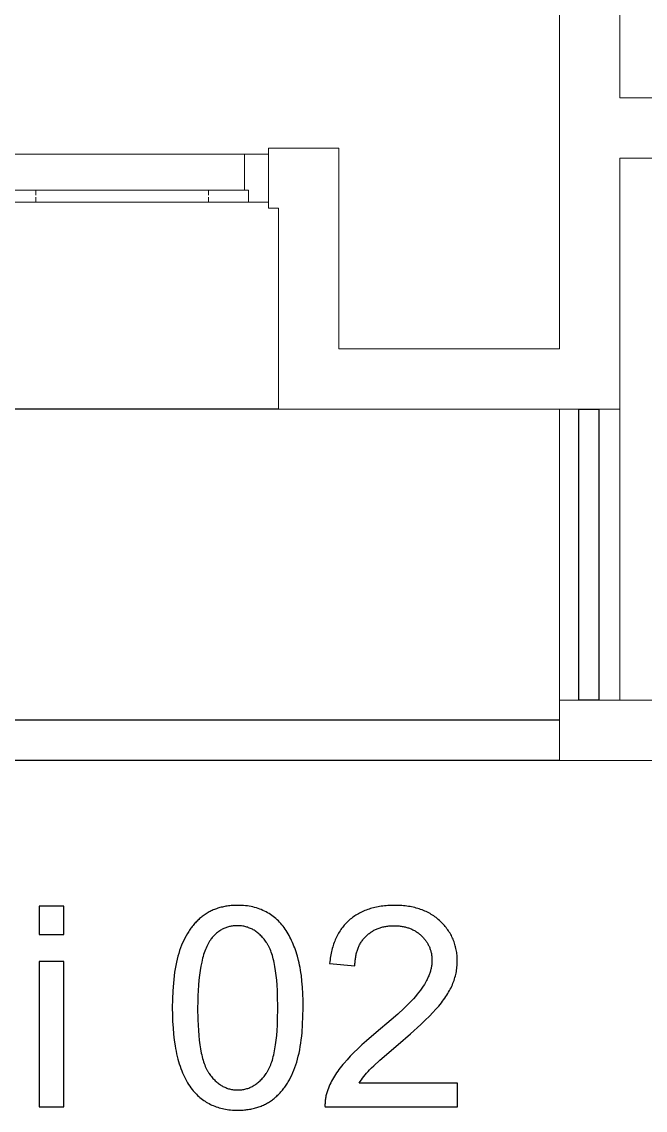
# Model space of a CAD drawing. Header units: metres. Extents: x 0 to 2861, y -1 to 1496.
# Drawn here: x 20.035 to 21.588, y 20.9 to 23.611 of the extents above; entities that cross this region are included whole.
import ezdxf

# ---------------------------------------------------------------- set-up
doc = ezdxf.new("R2010")
doc.units = ezdxf.units.M
doc.layers.add('ARS-KUSEN', color=25, linetype='Continuous', lineweight=9)
doc.layers.add('ARS_DINDING', color=1, linetype='Continuous', lineweight=15)
doc.layers.add('ARS-LANTAI', color=2, linetype='Continuous')
doc.layers.add('Default', color=18, linetype='Continuous')

msp = doc.modelspace()

# ---------------------------------------------------------------- linework, layer by layer
at = {"layer": 'ARS-KUSEN'}
for points in [[(20.6498, 23.2815), (19.2498, 23.2815), (19.2498, 23.1615), (20.6498, 23.1615)], [(20.6498, 23.1615), (20.5998, 23.1615), (20.5998, 23.1915), (20.5898, 23.1915), (20.5898, 23.2815), (20.6498, 23.2815)]]:
    msp.add_lwpolyline(points, close=True, dxfattribs=at)
for points in [[(20.0698, 23.174), (20.0698, 23.1615), (19.9698, 23.1615), (19.9698, 23.1915), (20.0698, 23.1915), (20.0698, 23.179)], [(20.0698, 23.179), (20.0698, 23.1915), (20.4998, 23.1915), (20.4998, 23.179)], [(20.4998, 23.174), (20.4998, 23.1615), (20.5998, 23.1615), (20.5998, 23.1915), (20.4998, 23.1915), (20.4998, 23.179)], [(20.4998, 23.174), (20.4998, 23.1615), (20.0698, 23.1615), (20.0698, 23.174)]]:
    msp.add_lwpolyline(points, dxfattribs=at)
at = {"layer": 'ARS-LANTAI'}
for points in [[(20.6748, 22.6465), (19.2248, 22.6465)], [(21.4224, 22.6465), (21.4724, 22.6465)], [(21.4224, 21.9215), (21.4224, 22.6465)], [(21.4724, 22.6465), (21.4724, 21.9215)], [(21.4724, 21.9215), (21.4224, 21.9215)], [(21.3748, 21.8715), (18.4748, 21.8715)], [(21.3748, 21.7715), (18.3748, 21.7715)]]:
    msp.add_lwpolyline(points, dxfattribs=at)
at = {"layer": 'ARS_DINDING', "color": 251}
for points in [[(21.3748, 22.7965), (21.3748, 25.8015), (21.5248, 25.8015), (21.5248, 23.4215)], [(21.3748, 23.4215), (21.3748, 23.2715)], [(21.5248, 23.2715), (22.4398, 23.2715), (22.4398, 23.4215), (21.5248, 23.4215)], [(20.8248, 22.7965), (20.8248, 23.2965), (20.6498, 23.2965), (20.6498, 23.1465), (20.6748, 23.1465)], [(20.6748, 22.7965), (20.6748, 22.6465), (21.5248, 22.6465), (21.5248, 23.2715)], [(20.8248, 22.6465), (20.6748, 22.6465), (20.6748, 23.1465)], [(21.3748, 22.7965), (20.8248, 22.7965)]]:
    msp.add_lwpolyline(points, dxfattribs=at)
for points in [[(21.5248, 21.9215), (21.5248, 22.6465), (21.3748, 22.6465), (21.3748, 21.9215)], [(21.3748, 21.7715), (22.1248, 21.7715), (22.1248, 21.9215), (21.3748, 21.9215)]]:
    msp.add_lwpolyline(points, close=True, dxfattribs=at)
at = {"layer": 'Default'}
for points in [[(20.1397, 21.4084), (20.0784, 21.4084)], [(20.0784, 21.4084), (20.0784, 21.3378)], [(20.1397, 21.3378), (20.1397, 21.4084)], [(20.8756, 20.9677), (20.8782, 20.9718), (20.881, 20.976), (20.884, 20.9802), (20.8871, 20.9843), (20.8905, 20.9885), (20.894, 20.9926), (20.8976, 20.9968), (20.9015, 21.0009), (20.9036, 21.0031), (20.906, 21.0055), (20.9118, 21.011), (20.927, 21.0249), (20.9724, 21.0638), (21.0031, 21.0902), (21.0291, 21.1137), (21.0403, 21.1243), (21.0504, 21.1342), (21.0592, 21.1433), (21.0669, 21.1517), (21.0738, 21.1597), (21.0802, 21.1675), (21.0831, 21.1714), (21.086, 21.1753), (21.0887, 21.1792), (21.0913, 21.183), (21.0938, 21.1868), (21.0962, 21.1906), (21.0984, 21.1943), (21.1005, 21.198), (21.1025, 21.2018), (21.1043, 21.2054), (21.1061, 21.2091), (21.1077, 21.2127), (21.1092, 21.2163), (21.1105, 21.22), (21.1118, 21.2236), (21.113, 21.2273), (21.1141, 21.2309), (21.1151, 21.2346), (21.1161, 21.2383), (21.1169, 21.2419), (21.1176, 21.2456), (21.1182, 21.2493), (21.1187, 21.253), (21.1192, 21.2568), (21.1195, 21.2605), (21.1197, 21.2642), (21.1199, 21.2679), (21.1199, 21.2717), (21.1199, 21.2754), (21.1198, 21.279), (21.1196, 21.2826), (21.1193, 21.2861), (21.1189, 21.2896), (21.1185, 21.2931), (21.1179, 21.2966), (21.1173, 21.3), (21.1166, 21.3033), (21.1158, 21.3067), (21.115, 21.31), (21.114, 21.3132), (21.113, 21.3164), (21.1119, 21.3196), (21.1107, 21.3228), (21.1095, 21.3259), (21.1081, 21.3289), (21.1067, 21.332), (21.1052, 21.335), (21.1036, 21.3379), (21.1019, 21.3409), (21.1001, 21.3437), (21.0983, 21.3466), (21.0964, 21.3494), (21.0943, 21.3522), (21.0923, 21.3549), (21.0901, 21.3576), (21.0878, 21.3603), (21.0855, 21.3629), (21.0831, 21.3655), (21.0806, 21.368), (21.078, 21.3705), (21.0754, 21.373), (21.0727, 21.3754), (21.0699, 21.3777), (21.0671, 21.3799), (21.0642, 21.382), (21.0612, 21.3841), (21.0582, 21.3861), (21.0552, 21.388), (21.0521, 21.3898), (21.0489, 21.3916), (21.0456, 21.3932), (21.0424, 21.3948), (21.039, 21.3963), (21.0356, 21.3978), (21.0321, 21.3992), (21.0286, 21.4004), (21.025, 21.4016), (21.0214, 21.4028), (21.0177, 21.4038), (21.0139, 21.4048), (21.0101, 21.4057), (21.0062, 21.4065), (21.0023, 21.4073), (20.9983, 21.4079), (20.9942, 21.4085), (20.9901, 21.409), (20.9859, 21.4094), (20.9817, 21.4098), (20.9774, 21.4101), (20.973, 21.4102), (20.9686, 21.4104), (20.9642, 21.4104), (20.9554, 21.4103), (20.9511, 21.4101), (20.9468, 21.4098), (20.9426, 21.4095), (20.9385, 21.4091), (20.9344, 21.4086), (20.9304, 21.4081), (20.9264, 21.4075), (20.9225, 21.4068), (20.9186, 21.406), (20.9148, 21.4052), (20.9111, 21.4043), (20.9074, 21.4033), (20.9038, 21.4023), (20.9002, 21.4012), (20.8967, 21.4), (20.8932, 21.3987), (20.8898, 21.3974), (20.8865, 21.396), (20.8832, 21.3945), (20.8799, 21.3929), (20.8767, 21.3913), (20.8736, 21.3896), (20.8706, 21.3878), (20.8675, 21.386), (20.8646, 21.3841), (20.8617, 21.3821), (20.8589, 21.38), (20.8561, 21.3779), (20.8533, 21.3757), (20.8507, 21.3734), (20.8481, 21.3711), (20.8455, 21.3687), (20.8431, 21.3662), (20.8407, 21.3637), (20.8383, 21.361), (20.8361, 21.3584), (20.8339, 21.3556), (20.8318, 21.3528), (20.8297, 21.35), (20.8278, 21.347), (20.8259, 21.344), (20.824, 21.341), (20.8222, 21.3378), (20.8205, 21.3346), (20.8189, 21.3314), (20.8174, 21.3281), (20.8159, 21.3247), (20.8145, 21.3212), (20.8131, 21.3177), (20.8118, 21.3141), (20.8106, 21.3104), (20.8095, 21.3067), (20.8084, 21.3029), (20.8074, 21.2991), (20.8065, 21.2952), (20.8056, 21.2912), (20.8048, 21.2871), (20.8041, 21.283), (20.8035, 21.2788), (20.8029, 21.2746), (20.8024, 21.2703), (20.8019, 21.2659)], [(20.0784, 21.3378), (20.1397, 21.3378)], [(20.865, 21.2594), (20.865, 21.2623), (20.8651, 21.2652), (20.8653, 21.2681), (20.8655, 21.2709), (20.8657, 21.2736), (20.866, 21.2763), (20.8664, 21.279), (20.8668, 21.2817), (20.8673, 21.2843), (20.8678, 21.2868), (20.8683, 21.2893), (20.8689, 21.2918), (20.8696, 21.2943), (20.8703, 21.2967), (20.8711, 21.299), (20.8719, 21.3013), (20.8728, 21.3036), (20.8737, 21.3059), (20.8747, 21.3081), (20.8757, 21.3102), (20.8767, 21.3123), (20.8779, 21.3144), (20.879, 21.3165), (20.8803, 21.3185), (20.8815, 21.3204), (20.8829, 21.3223), (20.8843, 21.3242), (20.8857, 21.3261), (20.8872, 21.3279), (20.8887, 21.3296), (20.8903, 21.3314), (20.8919, 21.333), (20.8936, 21.3347), (20.8953, 21.3363), (20.8971, 21.3378), (20.8988, 21.3393), (20.9007, 21.3407), (20.9025, 21.3421), (20.9044, 21.3434), (20.9063, 21.3447), (20.9083, 21.3459), (20.9103, 21.3471), (20.9123, 21.3482), (20.9144, 21.3492), (20.9164, 21.3502), (20.9186, 21.3512), (20.9207, 21.3521), (20.9229, 21.353), (20.9252, 21.3538), (20.9274, 21.3545), (20.9297, 21.3552), (20.9321, 21.3559), (20.9344, 21.3565), (20.9369, 21.357), (20.9393, 21.3575), (20.9418, 21.358), (20.9443, 21.3583), (20.9468, 21.3587), (20.9494, 21.359), (20.952, 21.3592), (20.9547, 21.3594), (20.9573, 21.3595), (20.9601, 21.3596), (20.9628, 21.3596), (20.9654, 21.3596), (20.968, 21.3595), (20.9705, 21.3594), (20.973, 21.3592), (20.9755, 21.359), (20.978, 21.3587), (20.9804, 21.3584), (20.9828, 21.3581), (20.9851, 21.3576), (20.9875, 21.3572), (20.9898, 21.3567), (20.992, 21.3561), (20.9943, 21.3555), (20.9965, 21.3548), (20.9986, 21.3541), (21.0008, 21.3534), (21.0029, 21.3526), (21.005, 21.3517), (21.007, 21.3508), (21.009, 21.3498), (21.011, 21.3488), (21.013, 21.3478), (21.0149, 21.3467), (21.0168, 21.3455), (21.0186, 21.3443), (21.0205, 21.3431), (21.0223, 21.3418), (21.024, 21.3404), (21.0258, 21.339), (21.0275, 21.3376), (21.0292, 21.3361), (21.0308, 21.3346), (21.0324, 21.333), (21.034, 21.3314), (21.0355, 21.3298), (21.0369, 21.3281), (21.0383, 21.3265), (21.0397, 21.3248), (21.041, 21.3231), (21.0422, 21.3213), (21.0434, 21.3196), (21.0446, 21.3178), (21.0457, 21.316), (21.0467, 21.3142), (21.0477, 21.3123), (21.0486, 21.3105), (21.0495, 21.3086), (21.0504, 21.3067), (21.0512, 21.3047), (21.0519, 21.3028), (21.0526, 21.3008), (21.0532, 21.2988), (21.0538, 21.2968), (21.0543, 21.2947), (21.0548, 21.2927), (21.0553, 21.2906), (21.0556, 21.2885), (21.056, 21.2863), (21.0562, 21.2842), (21.0565, 21.282), (21.0567, 21.2798), (21.0568, 21.2776), (21.0569, 21.2753), (21.0569, 21.2731), (21.0569, 21.2709), (21.0568, 21.2687), (21.0566, 21.2665), (21.0564, 21.2643), (21.0562, 21.2621), (21.0559, 21.2599), (21.0555, 21.2576), (21.0551, 21.2554), (21.0546, 21.2532), (21.0541, 21.2509), (21.0535, 21.2486), (21.0529, 21.2464), (21.0522, 21.2441), (21.0514, 21.2418), (21.0506, 21.2395), (21.0497, 21.2372), (21.0488, 21.2349), (21.0478, 21.2326), (21.0468, 21.2303), (21.0457, 21.2279), (21.0446, 21.2256), (21.0433, 21.2232), (21.0408, 21.2185), (21.038, 21.2137), (21.035, 21.2089), (21.0317, 21.2041), (21.0283, 21.1993), (21.0245, 21.1943), (21.0203, 21.1891), (21.0157, 21.1836), (21.0106, 21.178), (21.0052, 21.1722), (20.9994, 21.1661), (20.9864, 21.1533), (20.9718, 21.1396), (20.9556, 21.1251), (20.9182, 21.0934), (20.8935, 21.0726), (20.8823, 21.0627), (20.8719, 21.053), (20.8622, 21.0437), (20.8533, 21.0348), (20.8452, 21.0261), (20.8379, 21.0178), (20.8345, 21.0137), (20.8312, 21.0096), (20.828, 21.0055), (20.825, 21.0013), (20.822, 20.9972), (20.8192, 20.9931), (20.8165, 20.9889), (20.8139, 20.9848), (20.8114, 20.9806), (20.8091, 20.9765), (20.8069, 20.9723), (20.8048, 20.9681), (20.8028, 20.9639), (20.8009, 20.9597), (20.7991, 20.9555), (20.7975, 20.9513), (20.7966, 20.9487), (20.7957, 20.9462), (20.7949, 20.9436), (20.7941, 20.941), (20.7934, 20.9384), (20.7928, 20.9357), (20.7923, 20.9331), (20.7918, 20.9304), (20.7914, 20.9278), (20.791, 20.9251), (20.7908, 20.9224), (20.7905, 20.9197), (20.7904, 20.9169), (20.7903, 20.9142), (20.7903, 20.9115), (20.7904, 20.9087)], [(20.1397, 21.2707), (20.0784, 21.2707)], [(20.0784, 21.2707), (20.0784, 20.9087)], [(20.1397, 20.9087), (20.1397, 21.2707)], [(20.8019, 21.2659), (20.865, 21.2594)], [(21.1206, 20.9677), (20.8756, 20.9677)], [(21.1206, 20.9087), (21.1206, 20.9677)], [(20.0784, 20.9087), (20.1397, 20.9087)], [(20.7904, 20.9087), (21.1206, 20.9087)]]:
    msp.add_lwpolyline(points, dxfattribs=at)
for points in [[(20.41, 21.1551), (20.4102, 21.1378), (20.4108, 21.1212), (20.4117, 21.1051), (20.4131, 21.0896), (20.4148, 21.0748), (20.4169, 21.0606), (20.4181, 21.0537), (20.4194, 21.047), (20.4208, 21.0404), (20.4223, 21.034), (20.4239, 21.0277), (20.4256, 21.0216), (20.4274, 21.0156), (20.4293, 21.0098), (20.4313, 21.0041), (20.4333, 20.9986), (20.4355, 20.9933), (20.4378, 20.9881), (20.4401, 20.983), (20.4426, 20.9781), (20.4452, 20.9734), (20.4478, 20.9688), (20.4506, 20.9644), (20.4534, 20.9601), (20.4564, 20.956), (20.4594, 20.952), (20.462, 20.9488), (20.4647, 20.9457), (20.4674, 20.9427), (20.4702, 20.9398), (20.473, 20.9371), (20.476, 20.9344), (20.4789, 20.9318), (20.482, 20.9293), (20.4851, 20.9269), (20.4882, 20.9247), (20.4914, 20.9225), (20.4947, 20.9204), (20.498, 20.9184), (20.5014, 20.9166), (20.5049, 20.9148), (20.5084, 20.9131), (20.512, 20.9116), (20.5156, 20.9101), (20.5193, 20.9087), (20.5231, 20.9075), (20.5269, 20.9063), (20.5308, 20.9052), (20.5347, 20.9043), (20.5387, 20.9034), (20.5428, 20.9027), (20.5469, 20.902), (20.5511, 20.9014), (20.5553, 20.901), (20.5596, 20.9006), (20.564, 20.9004), (20.5684, 20.9002), (20.5729, 20.9002), (20.5797, 20.9003), (20.583, 20.9004), (20.5863, 20.9006), (20.5896, 20.9009), (20.5928, 20.9012), (20.596, 20.9016), (20.5992, 20.902), (20.6023, 20.9025), (20.6054, 20.9031), (20.6084, 20.9037), (20.6114, 20.9043), (20.6144, 20.905), (20.6173, 20.9058), (20.6202, 20.9067), (20.623, 20.9076), (20.6259, 20.9085), (20.6286, 20.9095), (20.6314, 20.9106), (20.6341, 20.9117), (20.6368, 20.9129), (20.6394, 20.9141), (20.642, 20.9154), (20.6446, 20.9168), (20.6471, 20.9182), (20.6496, 20.9196), (20.652, 20.9212), (20.6544, 20.9228), (20.6568, 20.9244), (20.6592, 20.9261), (20.6615, 20.9278), (20.6637, 20.9297), (20.666, 20.9315), (20.6682, 20.9334), (20.6703, 20.9354), (20.6724, 20.9374), (20.6745, 20.9395), (20.6766, 20.9416), (20.6786, 20.9437), (20.6806, 20.9459), (20.6825, 20.9482), (20.6845, 20.9505), (20.6863, 20.9528), (20.6882, 20.9552), (20.69, 20.9577), (20.6918, 20.9602), (20.6935, 20.9627), (20.6952, 20.9653), (20.6969, 20.9679), (20.6985, 20.9706), (20.7017, 20.9761), (20.7047, 20.9818), (20.7076, 20.9877), (20.7104, 20.9938), (20.713, 21), (20.7154, 21.0065), (20.7178, 21.0132), (20.7199, 21.0201), (20.722, 21.0272), (20.7239, 21.0346), (20.7257, 21.0423), (20.7273, 21.0502), (20.7288, 21.0585), (20.7301, 21.0669), (20.7313, 21.0757), (20.7324, 21.0847), (20.7333, 21.0939), (20.7347, 21.1133), (20.7355, 21.1337), (20.7358, 21.1551), (20.7356, 21.1732), (20.7351, 21.1904), (20.7342, 21.2066), (20.733, 21.2218), (20.7314, 21.2361), (20.7305, 21.2429), (20.7295, 21.2494), (20.7284, 21.2557), (20.7272, 21.2618), (20.7259, 21.2676), (20.7246, 21.2732), (20.7216, 21.284), (20.7201, 21.2892), (20.7184, 21.2943), (20.7167, 21.2993), (20.7149, 21.3042), (20.7131, 21.309), (20.7112, 21.3137), (20.7092, 21.3183), (20.7072, 21.3228), (20.7051, 21.3272), (20.7029, 21.3314), (20.7007, 21.3356), (20.6984, 21.3397), (20.696, 21.3437), (20.6936, 21.3475), (20.691, 21.3513), (20.6884, 21.3549), (20.6858, 21.3585), (20.683, 21.3619), (20.6802, 21.3652), (20.6772, 21.3684), (20.6742, 21.3715), (20.6711, 21.3744), (20.668, 21.3773), (20.6647, 21.3801), (20.6614, 21.3827), (20.658, 21.3852), (20.6545, 21.3876), (20.6509, 21.3899), (20.6472, 21.3921), (20.6435, 21.3942), (20.6396, 21.3962), (20.6357, 21.398), (20.6317, 21.3997), (20.6277, 21.4013), (20.6235, 21.4028), (20.6193, 21.4041), (20.615, 21.4053), (20.6106, 21.4064), (20.6062, 21.4073), (20.6017, 21.4081), (20.5971, 21.4088), (20.5924, 21.4094), (20.5876, 21.4098), (20.5828, 21.4102), (20.5779, 21.4103), (20.5729, 21.4104), (20.5662, 21.4103), (20.5628, 21.4101), (20.5596, 21.4099), (20.5563, 21.4097), (20.5531, 21.4094), (20.5499, 21.409), (20.5468, 21.4086), (20.5437, 21.4081), (20.5406, 21.4075), (20.5376, 21.4069), (20.5346, 21.4063), (20.5317, 21.4056), (20.5287, 21.4048), (20.5259, 21.404), (20.523, 21.4031), (20.5202, 21.4021), (20.5174, 21.4011), (20.5147, 21.4001), (20.512, 21.399), (20.5093, 21.3978), (20.5067, 21.3966), (20.5041, 21.3953), (20.5016, 21.3939), (20.499, 21.3925), (20.4965, 21.3911), (20.4941, 21.3895), (20.4917, 21.388), (20.4893, 21.3863), (20.487, 21.3846), (20.4847, 21.3829), (20.4824, 21.3811), (20.4802, 21.3792), (20.478, 21.3773), (20.4758, 21.3754), (20.4737, 21.3734), (20.4716, 21.3713), (20.4695, 21.3692), (20.4675, 21.3671), (20.4655, 21.3649), (20.4636, 21.3627), (20.4617, 21.3604), (20.4598, 21.358), (20.4579, 21.3556), (20.4561, 21.3532), (20.4543, 21.3507), (20.4526, 21.3482), (20.4509, 21.3456), (20.4492, 21.343), (20.4476, 21.3403), (20.4444, 21.3348), (20.4413, 21.3291), (20.4384, 21.3232), (20.4357, 21.3172), (20.4331, 21.3109), (20.4306, 21.3044), (20.4282, 21.2978), (20.426, 21.2909), (20.4239, 21.2837), (20.422, 21.2763), (20.4202, 21.2686), (20.4186, 21.2606), (20.4171, 21.2524), (20.4158, 21.2439), (20.4145, 21.2351), (20.4135, 21.226), (20.4125, 21.2167), (20.4111, 21.1973), (20.4103, 21.1767)], [(20.473, 21.1551), (20.4735, 21.1256), (20.474, 21.1119), (20.4748, 21.0987), (20.4758, 21.0863), (20.4771, 21.0744), (20.4786, 21.0632), (20.4802, 21.0527), (20.4822, 21.0427), (20.4832, 21.038), (20.4843, 21.0335), (20.4854, 21.0291), (20.4867, 21.0248), (20.4879, 21.0208), (20.4892, 21.0169), (20.4906, 21.0131), (20.4921, 21.0095), (20.4935, 21.0061), (20.4951, 21.0028), (20.4959, 21.0012), (20.4967, 20.9997), (20.4975, 20.9982), (20.4984, 20.9968), (20.4992, 20.9954), (20.5001, 20.994), (20.5009, 20.9926), (20.5018, 20.9914), (20.5037, 20.9888), (20.5055, 20.9864), (20.5074, 20.9841), (20.5092, 20.9818), (20.5112, 20.9796), (20.5131, 20.9775), (20.5151, 20.9755), (20.5171, 20.9735), (20.5191, 20.9717), (20.5212, 20.9699), (20.5232, 20.9682), (20.5253, 20.9665), (20.5275, 20.965), (20.5296, 20.9635), (20.5318, 20.9621), (20.534, 20.9608), (20.5362, 20.9596), (20.5385, 20.9584), (20.5408, 20.9573), (20.5431, 20.9564), (20.5454, 20.9554), (20.5478, 20.9546), (20.5502, 20.9538), (20.5526, 20.9532), (20.5551, 20.9526), (20.5575, 20.9521), (20.56, 20.9516), (20.5625, 20.9513), (20.5651, 20.951), (20.5677, 20.9508), (20.5703, 20.9507), (20.5729, 20.9506), (20.5755, 20.9507), (20.5781, 20.9508), (20.5807, 20.951), (20.5833, 20.9513), (20.5858, 20.9516), (20.5883, 20.9521), (20.5907, 20.9526), (20.5932, 20.9532), (20.5956, 20.9539), (20.598, 20.9546), (20.6004, 20.9555), (20.6027, 20.9564), (20.605, 20.9574), (20.6073, 20.9585), (20.6096, 20.9596), (20.6118, 20.9608), (20.614, 20.9622), (20.6162, 20.9636), (20.6183, 20.965), (20.6205, 20.9666), (20.6226, 20.9682), (20.6246, 20.97), (20.6267, 20.9718), (20.6287, 20.9736), (20.6307, 20.9756), (20.6327, 20.9776), (20.6346, 20.9797), (20.6366, 20.9819), (20.6384, 20.9842), (20.6403, 20.9866), (20.6422, 20.989), (20.644, 20.9915), (20.6449, 20.9928), (20.6457, 20.9942), (20.6466, 20.9955), (20.6475, 20.997), (20.6483, 20.9984), (20.6491, 20.9999), (20.6499, 21.0014), (20.6507, 21.003), (20.6523, 21.0063), (20.6538, 21.0097), (20.6552, 21.0133), (20.6566, 21.0171), (20.6579, 21.021), (20.6592, 21.0251), (20.6604, 21.0293), (20.6615, 21.0337), (20.6626, 21.0383), (20.6637, 21.043), (20.6656, 21.0529), (20.6673, 21.0634), (20.6687, 21.0746), (20.67, 21.0864), (20.671, 21.0989), (20.6718, 21.112), (20.6723, 21.1257), (20.6728, 21.1551), (20.6723, 21.1847), (20.6718, 21.1985), (20.671, 21.2116), (20.67, 21.2241), (20.6687, 21.236), (20.6673, 21.2472), (20.6656, 21.2578), (20.6637, 21.2677), (20.6626, 21.2724), (20.6615, 21.277), (20.6604, 21.2814), (20.6592, 21.2856), (20.6579, 21.2897), (20.6566, 21.2936), (20.6552, 21.2974), (20.6538, 21.3009), (20.6523, 21.3044), (20.6507, 21.3076), (20.6499, 21.3092), (20.6491, 21.3107), (20.6483, 21.3122), (20.6475, 21.3137), (20.6466, 21.3151), (20.6457, 21.3164), (20.6449, 21.3178), (20.644, 21.3191), (20.6422, 21.3216), (20.6403, 21.324), (20.6384, 21.3263), (20.6365, 21.3286), (20.6346, 21.3307), (20.6327, 21.3328), (20.6307, 21.3349), (20.6287, 21.3368), (20.6266, 21.3387), (20.6246, 21.3405), (20.6225, 21.3422), (20.6204, 21.3438), (20.6182, 21.3453), (20.6161, 21.3468), (20.6139, 21.3482), (20.6116, 21.3495), (20.6094, 21.3507), (20.6071, 21.3519), (20.6048, 21.3529), (20.6024, 21.3539), (20.6001, 21.3548), (20.5977, 21.3557), (20.5953, 21.3564), (20.5928, 21.3571), (20.5903, 21.3577), (20.5878, 21.3582), (20.5853, 21.3586), (20.5827, 21.359), (20.5801, 21.3593), (20.5775, 21.3595), (20.5749, 21.3596), (20.5722, 21.3596), (20.5696, 21.3596), (20.567, 21.3595), (20.5644, 21.3593), (20.5619, 21.3591), (20.5594, 21.3587), (20.557, 21.3584), (20.5545, 21.3579), (20.5522, 21.3574), (20.5498, 21.3568), (20.5475, 21.3561), (20.5452, 21.3554), (20.5429, 21.3546), (20.5407, 21.3537), (20.5385, 21.3528), (20.5363, 21.3518), (20.5342, 21.3507), (20.5321, 21.3495), (20.5301, 21.3483), (20.528, 21.347), (20.526, 21.3456), (20.5241, 21.3442), (20.5222, 21.3427), (20.5203, 21.3411), (20.5184, 21.3395), (20.5166, 21.3378), (20.5148, 21.336), (20.513, 21.3341), (20.5113, 21.3322), (20.5096, 21.3302), (20.508, 21.3282), (20.5063, 21.326), (20.5047, 21.3238), (20.5038, 21.3224), (20.5028, 21.3209), (20.5018, 21.3194), (20.5009, 21.3178), (20.4991, 21.3146), (20.4973, 21.3112), (20.4956, 21.3077), (20.494, 21.304), (20.4924, 21.3002), (20.4909, 21.2962), (20.4894, 21.292), (20.488, 21.2877), (20.4867, 21.2833), (20.4854, 21.2787), (20.4842, 21.274), (20.4831, 21.2691), (20.481, 21.2588), (20.4791, 21.248), (20.4775, 21.2365), (20.4761, 21.2245), (20.475, 21.2118), (20.4742, 21.1985), (20.4735, 21.1847), (20.4732, 21.1702)]]:
    msp.add_lwpolyline(points, close=True, dxfattribs=at)

doc.saveas('drawing.dxf')
